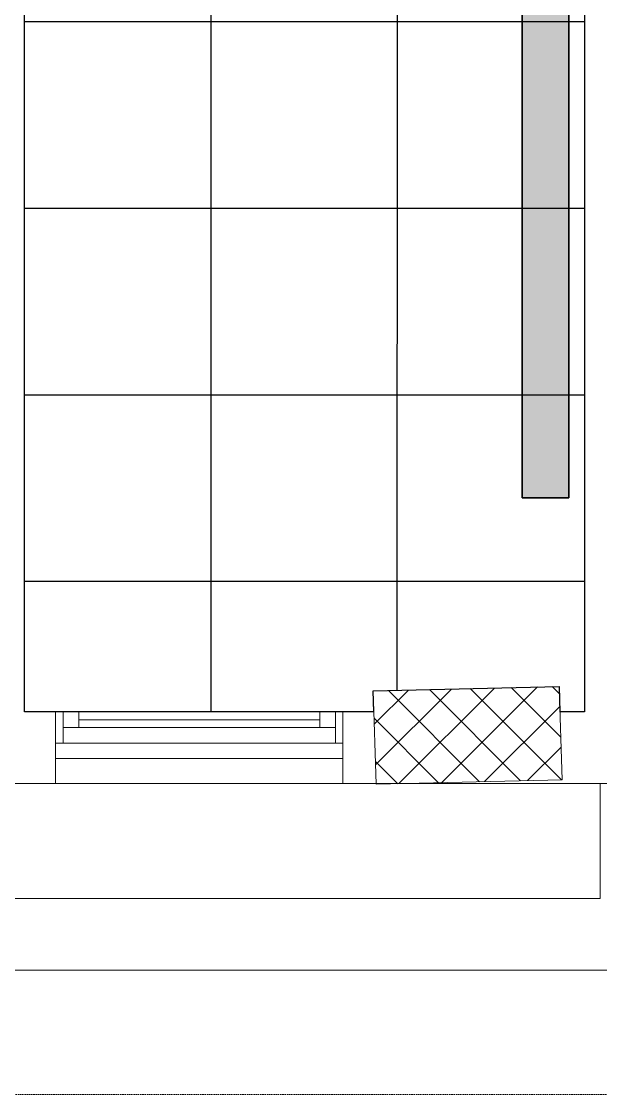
# Model space of a CAD drawing. Extents: x -12260 to 57327, y -29287 to 19916.
# Drawn here: x 33067 to 34927, y -14060 to -10610 of the extents above; entities that cross this region are included whole.
import ezdxf

# ---------------------------------------------------------------- set-up
doc = ezdxf.new("R2010")
doc.units = 0
doc.header["$LTSCALE"] = 0.25
for name, pattern in [('01-First Floor-FUR$0$HIDDEN', [9.525, 6.35, -3.175]), ('DASHDOT', [25.4, 12.7, -6.35, 0, -6.35]), ('HIDDEN', [9.525, 6.35, -3.175])]:
    doc.linetypes.add(name, pattern=pattern)
for name, color, linetype, lineweight in [('01-First Floor-FUR$0$Aluminum', 251, 'Continuous', 5), ('01-First Floor-FUR$0$C-HYDR-CTCH', 251, 'Continuous', 5), ('01-First Floor-FUR$0$Hatch', 252, 'Continuous', 5), ('01-First Floor-FUR$0$Proj', 251, 'Continuous', 5), ('01-First Floor-FUR$0$Walls', 251, 'Continuous', 5), ('E-LITE-CLNG-CNDT', 6, 'DASHDOT', 35), ('E-POWR-FLOR-CNDT', 6, 'HIDDEN', 25), ('T-CABL-TRAY', 60, 'Continuous', 35)]:
    doc.layers.add(name, color=color, linetype=linetype, lineweight=lineweight)
doc.layers.add('01-First Floor-FUR$0$FALSE CEILING', color=251, linetype='Continuous')
doc.layers.add('01-First Floor-FUR$0$X-WHITE glass', color=255, linetype='Continuous')

# ---------------------------------------------------------------- blocks, each defined once
blk = doc.blocks.new('01-First Floor-FUR')
at = {"layer": '01-First Floor-FUR$0$Hatch'}
h = blk.add_hatch(dxfattribs=at)
h.set_pattern_fill('ANSI37', color=256, scale=30)
h.set_pattern_definition([(45, (-1823.345, -13062.25), (-67.35192, 67.35192), []), (135, (-1823.345, -13062.25), (-67.35192, -67.35192), [])])
h.paths.add_polyline_path([(49129.3, 8855.6), (48525.4, 8847.5), (48529.3, 8559.1), (49133.2, 8567.2)])
h.paths.add_polyline_path([(41968.6, 8847.9), (41385, 8842.5), (41365.1, 8551.1), (41948.6, 8556.5)])
h.paths.add_polyline_path([(27591.6, 8840.5), (26992.5, 8836.4), (26986.8, 8543.4), (27585.9, 8547.5)])
h.paths.add_polyline_path([(34776.8, 8842.7), (34175.6, 8835.2), (34167.4, 8549.5), (34768.6, 8557)])
h.paths.add_polyline_path([(20372.4, 8849.8), (19765.9, 8827.9), (19780.4, 8535.4), (20386.9, 8557.2)])
h.paths.add_polyline_path([(13635.8, 8839.4), (12413.8, 8863.3), (12407.4, 8567.2), (13629.3, 8543.3)])
h.paths.add_polyline_path([(13649.8, 1639.3), (12434.8, 1623.6), (12421.4, 1331.2), (13636.4, 1346.9)])
h.paths.add_polyline_path([(13623.8, -5553.9), (12420.7, -5569.8), (12415, -5862.9), (13618.1, -5846.9)])
h.paths.add_polyline_path([(13642.3, -12752.6), (12445.6, -12764), (12448.4, -13058.5), (13645.1, -13047)])
h.paths.add_polyline_path([(6007.3, -12750.5), (5403.7, -12754.2), (5414.4, -13039.6), (6017.9, -13035.9)])
h.paths.add_polyline_path([(5991.8, -5552.5), (5395, -5550.9), (5394.9, -5852.1), (5991.7, -5853.6)])
h.paths.add_polyline_path([(6001.7, 1637.1), (5382.4, 1638.3), (5371.8, 1335.4), (5991.1, 1334.1)])
h.paths.add_polyline_path([(5978.4, 8816.5), (5377.7, 8830.9), (5374.1, 8541.3), (5974.8, 8526.8)])
h.paths.add_polyline_path([(-1220.7, 8814.6), (-1823.3, 8837.3), (-1821.5, 8549), (-1218.8, 8526.3)])
h.paths.add_polyline_path([(-1213, -5563.7), (-1815, -5570.7), (-1811.6, -5862.3), (-1209.6, -5855.3)])
h.paths.add_polyline_path([(-1195.5, -12758.3), (-1793.9, -12759.3), (-1789, -13060), (-1190.6, -13059)])
h.paths.add_polyline_path([(20391.2, -12745), (19785.5, -12758), (19791.3, -13059.2), (20396.9, -13046.2)])
h.paths.add_polyline_path([(20384.7, -5552.6), (19790.3, -5570.1), (19792.4, -5866.7), (20386.8, -5849.1)])
h.paths.add_polyline_path([(20376, 1655.5), (19777, 1647.8), (19781.1, 1347.6), (20380, 1355.3)])
h.paths.add_polyline_path([(27576.3, 1640.2), (26974.4, 1644.9), (26978.6, 1352.8), (27580.6, 1348.1)])
h.paths.add_polyline_path([(27580.1, -5542.5), (26976.2, -5560), (26989.7, -5860.1), (27589.8, -5839.1)])
h.paths.add_polyline_path([(27596.2, -12758.5), (26992.3, -12751.9), (26990, -13037.6), (27593.8, -13044.2)])
h.paths.add_polyline_path([(34794.7, -12748), (34197.4, -12762.6), (34206.4, -13062.3), (34803.7, -13047.7)])
h.paths.add_polyline_path([(34787.4, -5559.7), (34186.1, -5557.7), (34187.2, -5855), (34788.5, -5856.9)])
h.paths.add_polyline_path([(34750.9, 1644.2), (34170.1, 1648.9), (34189.8, 1359), (34770.6, 1354.3)])
h.paths.add_polyline_path([(41954.3, 1643.4), (41356.7, 1657.2), (41358.7, 1365.3), (41956.3, 1351.5)])
h.paths.add_polyline_path([(41955.3, -5555.1), (41386.9, -5562.7), (41388.7, -5856.9), (41957.1, -5849.3)])
h.paths.add_polyline_path([(41992.3, -12752.3), (41387.1, -12754.9), (41388.4, -13059.5), (41993.7, -13056.8)])
h.paths.add_polyline_path([(49166.6, -12752.8), (48578.6, -12736.7), (48565.4, -13043.9), (49153.3, -13060)])
h.paths.add_polyline_path([(49150.8, -5553.4), (48547.6, -5552.3), (48545.6, -5848.8), (49148.8, -5849.9)])
at = {"layer": '01-First Floor-FUR$0$Aluminum'}
for p, q in [((34101, -12830), (33176, -12830)), ((33201, -12930), (33201, -12830)), ((33251, -12880), (33251, -12830)), ((34026, -12880), (34026, -12830)), ((34076, -12930), (34076, -12830)), ((33251, -12855), (34026, -12855)), ((34076, -12880), (33201, -12880)), ((34099.4, -12930), (33176, -12930)), ((33176, -12980), (34099.4, -12980)), ((33176, -13060), (34189.8, -13060))]:
    blk.add_line(p, q, dxfattribs=at)
at = {"layer": '01-First Floor-FUR$0$C-HYDR-CTCH', "elevation": 0, "flags": 128}
blk.add_lwpolyline([(34794.7, -12748), (34803.7, -13047.7), (34206.4, -13062.3), (34197.4, -12762.6), (34794.7, -12748)], dxfattribs=at)
at = {"layer": '01-First Floor-FUR$0$FALSE CEILING', "linetype": 'Continuous'}
for p, q in [((33676, -12830), (33676, -2710)), ((34274.3, -12760.7, 0), (34276, -2710)), ((33076, -10610), (34876, -10610)), ((33076, -11210), (34876, -11210)), ((33076, -11810), (34876, -11810)), ((33076, -12410), (34876, -12410))]:
    blk.add_line(p, q, dxfattribs=at)
at = {"layer": '01-First Floor-FUR$0$FALSE CEILING'}
for points in [[(34199.4, -12830), (33076, -12830), (33076, -2710), (34876, -2710), (34876, -12830), (34797.1, -12830)], [(34199.4, -12829.9), (34197.4, -12762.6), (34795.1, -12748), (34797.2, -12830.5)]]:
    blk.add_lwpolyline(points, dxfattribs=at)
at = {"layer": '01-First Floor-FUR$0$Proj'}
for p, q in [((34926.2, -13430), (34926.2, -13060)), ((19985.8, -13430), (34926.2, -13430)), ((19755.8, -13660), (35156.2, -13660))]:
    blk.add_line(p, q, dxfattribs=at)
at = {"layer": '01-First Floor-FUR$0$Proj', "linetype": '01-First Floor-FUR$0$HIDDEN', "ltscale": 3}
blk.add_lwpolyline([(48606, 9840), (-2814, 9840), (-2814, -14060), (48606, -14060)], dxfattribs=at)
blk.add_lwpolyline([(48606, 9840), (-2814, 9840), (-2814, -14060), (48606, -14060)], dxfattribs=at)
at = {"layer": '01-First Floor-FUR$0$Walls'}
for p, q in [((33076, -10610), (33076, -9910)), ((33076, -12830), (33076, -10610)), ((33076, -12830), (33176, -12830)), ((33176, -12830), (33176, -13060)), ((34199.4, -12830), (34099.4, -12830)), ((34099.4, -12830), (34099.4, -13060)), ((34189.8, -12830), (34199.4, -12830)), ((34797.1, -12830), (34876, -12830)), ((34797.1, -12830), (34876, -12830)), ((31207.6, -13060, 0), (33176, -13060)), ((34099.4, -13060), (35156.2, -13060)), ((34189.8, -13060), (35156.2, -13060))]:
    blk.add_line(p, q, dxfattribs=at)
at = {"layer": '01-First Floor-FUR$0$X-WHITE glass', "color": 253, "lineweight": 30, "ltscale": 6, "true_color": 0x9898cc}
for p, q in [((33076, -12830), (33076, -10610)), ((34876, -10610), (34876, -12830))]:
    blk.add_line(p, q, dxfattribs=at)
blk = doc.blocks.new('*U55')
at = {"lineweight": 0}
h = blk.add_hatch(dxfattribs=at)
h.set_pattern_fill('HEX', color=253, scale=8, angle=180, style=0)
h.set_pattern_definition([(180, (-18314.8, -2e-10), (6e-13, -43.99409), [25.4, -50.8]), (300, (-18314.8, -2e-10), (38.1, 21.99705), [25.4, -50.8]), (240, (-18340.2, -2e-10), (38.1, -21.99705), [25.4, -50.8])])
h.paths.add_polyline_path([(-10831.4, 150), (-10831.4, 0), (0, 0), (0, 150)])
at = {"color": 0}
for p, q in [((0, 150), (-10831.4, 150)), ((-10831.4, 0), (-10831.4, 150)), ((0, 0), (-10831.4, 0))]:
    blk.add_line(p, q, dxfattribs=at)
blk = doc.blocks.new('A$Cd86d5af4')
at = {"layer": 'T-CABL-TRAY', "linetype": 'Continuous', "xscale": -1, "rotation": 270}
blk.add_blockref('*U55', (-12965, -2036), dxfattribs=at)

msp = doc.modelspace()

# ---------------------------------------------------------------- block references
at = {"layer": 'E-LITE-CLNG-CNDT'}
msp.add_blockref('01-First Floor-FUR', (0, 0), dxfattribs=at)
at = {"layer": 'E-POWR-FLOR-CNDT'}
msp.add_blockref('A$Cd86d5af4', (47641, 726), dxfattribs=at)

doc.saveas('drawing.dxf')
